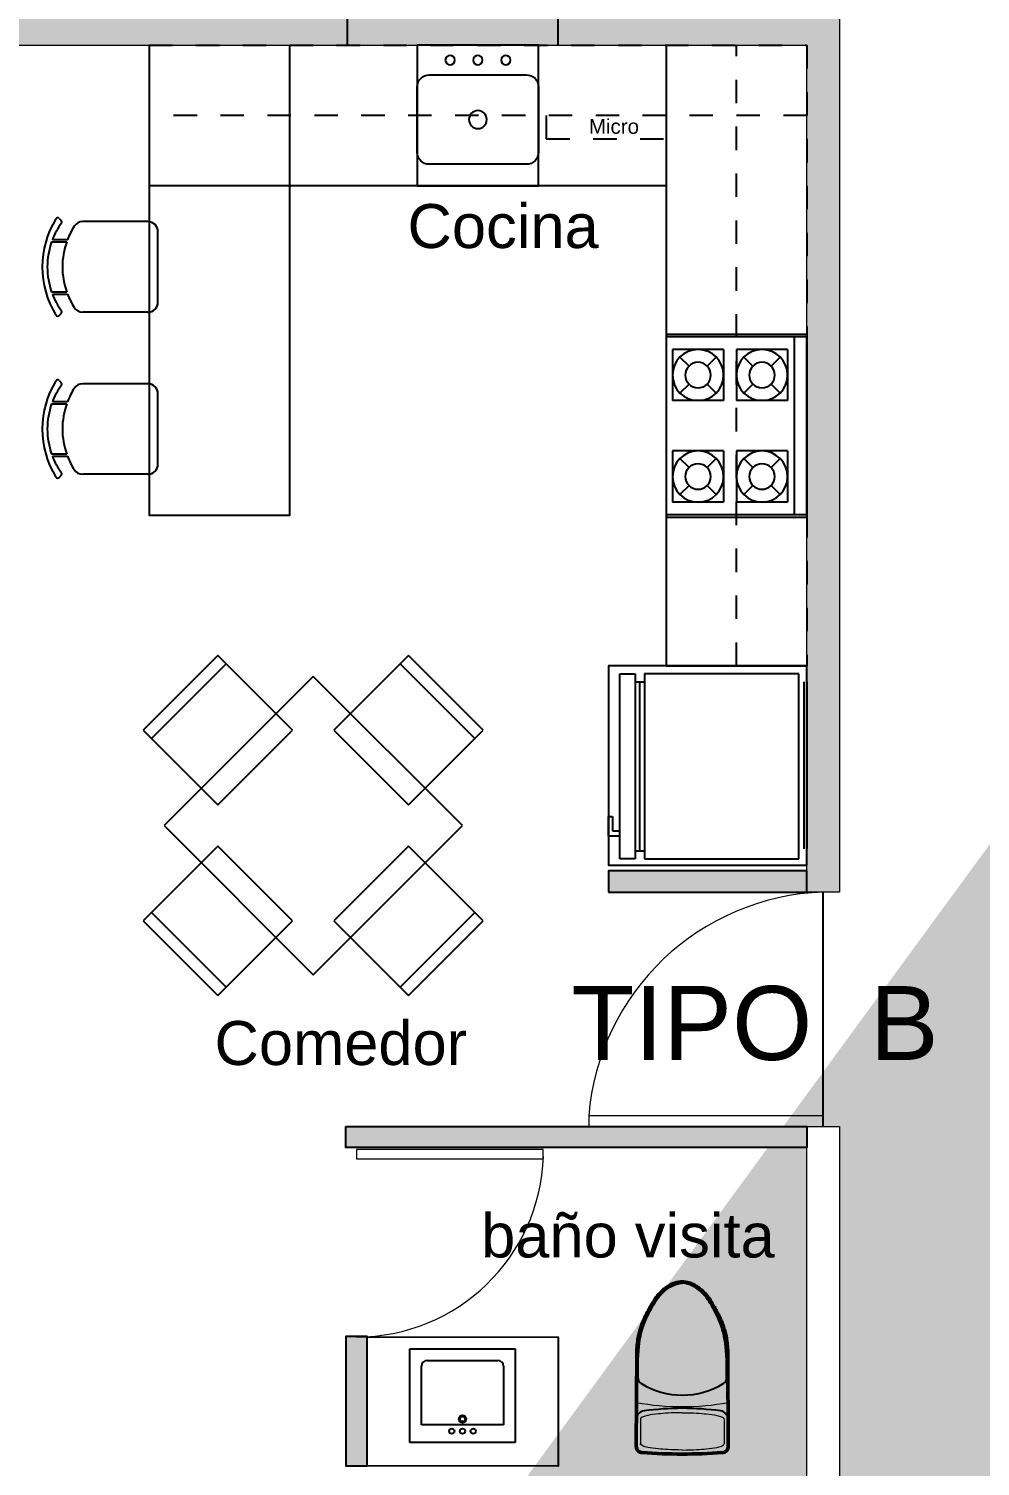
# Model space of a CAD drawing. Header units: metres. Extents: x -598 to 357, y -242 to 574.
# Drawn here: x -202.9 to -198.84, y 293.33 to 299.46 of the extents above; entities that cross this region are included whole.
import ezdxf

# ---------------------------------------------------------------- set-up
doc = ezdxf.new("R2010")
doc.units = ezdxf.units.M
doc.set_wipeout_variables(frame=1)
doc.linetypes.add('xref_Nivel TIPICO$0$HIDDEN2', pattern=[0.1875, 0.125, -0.0625])
for name, color, linetype, lineweight in [('A-DOOR', 1, 'Continuous', 18), ('Muro Mamspoteria', 5, 'Continuous', 9), ('P-SANR-FIXT', 251, 'Continuous', 18), ('xref_Nivel TIPICO$0$P-puerta', 1, 'Continuous', 18)]:
    doc.layers.add(name, color=color, linetype=linetype, lineweight=lineweight)
for name, color, linetype in [('APTOS_SPZ_MCH_N2 MUNI$0$Muebles', 1, 'Continuous'), ('Muebles fijos', 251, 'Continuous'), ('T-texto', 8, 'Continuous'), ('xref_Nivel TIPICO$0$C-cocinas', 1, 'Continuous'), ('xref_Nivel TIPICO$0$H-hatch mamposteria', 8, 'Continuous'), ('xref_Nivel TIPICO$0$H-hatch tablayeso', 9, 'Continuous'), ('xref_Nivel TIPICO$0$M-lavatrastos', 1, 'Continuous'), ('xref_Nivel TIPICO$0$M-muebles', 1, 'Continuous'), ('xref_Nivel TIPICO$0$M-muro tablayeso', 4, 'Continuous'), ('xref_Nivel TIPICO$0$M-refri', 1, 'Continuous')]:
    doc.layers.add(name, color=color, linetype=linetype)
doc.styles.get("Standard").update_dxf_attribs({"font": 'arial.ttf'})
doc.styles.add('xref_Nivel TIPICO$0$Standard', font='arial.ttf')

# ---------------------------------------------------------------- blocks, each defined once
blk = doc.blocks.new('*U332')
at = {"layer": 'xref_Nivel TIPICO$0$H-hatch tablayeso', "transparency": 33554559}
h = blk.add_hatch(color=256, dxfattribs=at)
h.dxf.hatch_style = 1
h.paths.add_polyline_path([(0, 90.9), (0, 0), (551.3, 0), (551.3, 90.9)])
at = {"layer": 'xref_Nivel TIPICO$0$M-muro tablayeso'}
blk.add_lwpolyline([(551.3, 0), (0, 0), (0, 90.9), (551.3, 90.9), (551.3, 0)], dxfattribs=at)
blk = doc.blocks.new('xref_Nivel TIPICO$0$P-90')
at = {"layer": 'Defpoints', "color": 8, "true_color": 0x808080}
blk.add_lwpolyline([(0, 0), (0.9, 0)], dxfattribs=at)
at = {"layer": 'xref_Nivel TIPICO$0$P-puerta'}
for p, q in [((0.0404, 0.9), (0, 0.9)), ((0, 0.9), (0, 0)), ((0.0404, 0), (0.0404, 0.9)), ((0, 0), (0.0404, 0))]:
    blk.add_line(p, q, dxfattribs=at)
at = {"layer": 'xref_Nivel TIPICO$0$P-puerta', "color": 8, "true_color": 0x808080}
blk.add_arc((-0.0344, -0.032), 0.935, 1.9599, 85.4069, dxfattribs=at)
blk = doc.blocks.new('Toilet_Oval_17859 - MO- Inodoro-439146-NIVEL TIPICO 5 - 7  - AMOBLADO')
at = {"layer": 'P-SANR-FIXT', "lineweight": 50}
for p, q in [((-0.196, 0.4633), (-0.194, 0.0621)), ((0.194, 0.0621), (0.196, 0.4633))]:
    blk.add_line(p, q, dxfattribs=at)
at = {"layer": 'P-SANR-FIXT'}
for p, q in [((-0.1786, 0.3447), (-0.1786, 0.4512)), ((0.1786, 0.3447), (0.1786, 0.4512))]:
    blk.add_line(p, q, dxfattribs=at)
at = {"layer": 'P-SANR-FIXT', "lineweight": 25}
for p, q in [((-0.1887, 0.1708), (-0.1884, 0.0926)), ((0.1887, 0.1708), (0.1884, 0.0926))]:
    blk.add_line(p, q, dxfattribs=at)
at = {"layer": 'P-SANR-FIXT', "lineweight": 50}
for centre, radius, start, end in [((0, -1.9235), 2.4182, 90, 94.04533), ((0, -1.9235), 2.4182, 85.95467, 90), ((-0.1706, 0.4633), 0.0254, 90, 180), ((0.1706, 0.4633), 0.0254, 360, 90)]:
    blk.add_arc(centre, radius, start, end, dxfattribs=at)
at = {"layer": 'P-SANR-FIXT', "lineweight": 25}
for centre, radius, start, end in [((-0.1579, 0.3484), 0.0381, 180, 262.10458), ((0, 1.487), 1.1875, 262.10458, 277.89542), ((0.1579, 0.3484), 0.0381, 277.89542, 0), ((-0.1626, 0.1709), 0.0261, 122.44973, 180.22557), ((0, -0.0901), 0.3336, 58.03037, 121.96963), ((0.1626, 0.1709), 0.0261, 359.77443, 57.55027)]:
    blk.add_arc(centre, radius, start, end, dxfattribs=at)
at = {"layer": 'P-SANR-FIXT'}
blk.add_arc((0, -0.8197), 1.112, 79.84792, 100.15208, dxfattribs=at)
for points in [[(0, 0.4774), (-0.0484, 0.4774), (-0.1037, 0.4729), (-0.1428, 0.4681), (-0.1653, 0.461), (-0.1744, 0.4578), (-0.1786, 0.4531), (-0.1786, 0.4512)], [(0, 0.4774), (0.0484, 0.4774), (0.1037, 0.4729), (0.1428, 0.4681), (0.1653, 0.461), (0.1744, 0.4578), (0.1786, 0.4531), (0.1786, 0.4512)], [(0, 0.3185), (-0.0484, 0.3185), (-0.1037, 0.323), (-0.1428, 0.3278), (-0.1653, 0.3349), (-0.1744, 0.3381), (-0.1786, 0.3428), (-0.1786, 0.3447)], [(0, 0.3185), (0.0484, 0.3185), (0.1037, 0.323), (0.1428, 0.3278), (0.1653, 0.3349), (0.1744, 0.3381), (0.1786, 0.3428), (0.1786, 0.3447)]]:
    blk.add_open_spline(points, degree=3, knots=[0, 0, 0, 0, 0.1566407, 0.2861825, 0.3655305, 0.4088071, 0.4283279, 0.4283279, 0.4283279, 0.4283279], dxfattribs=at)
at = {"layer": 'P-SANR-FIXT', "lineweight": 50}
for points, knots in [([(-0.194, 0.0621), (-0.1937, 0.0503), (-0.1924, 0.028), (-0.189, 0.0038), (-0.1855, -0.0137), (-0.1826, -0.0259), (-0.1794, -0.0373), (-0.176, -0.048), (-0.1724, -0.0579), (-0.1688, -0.0672), (-0.165, -0.0758), (-0.1613, -0.084), (-0.1576, -0.0916), (-0.1529, -0.1013), (-0.1473, -0.1124), (-0.141, -0.1244), (-0.133, -0.1391), (-0.1251, -0.152), (-0.117, -0.1643), (-0.1107, -0.1733), (-0.1038, -0.1821), (-0.0962, -0.1908), (-0.0878, -0.1992), (-0.0783, -0.2075), (-0.0677, -0.2156), (-0.0585, -0.2217), (-0.0519, -0.2254), (-0.0482, -0.2275), (-0.0454, -0.2289), (-0.0426, -0.2302), (-0.0399, -0.2315), (-0.0376, -0.2325), (-0.0356, -0.2332), (-0.0335, -0.2339), (-0.0309, -0.2348), (-0.0276, -0.2357), (-0.0241, -0.2366), (-0.0201, -0.2374), (-0.0156, -0.2381), (-0.0092, -0.2391), (-0.0038, -0.2397), (0, -0.24)], [0, 0, 0, 0, 0.041667, 0.083333, 0.104167, 0.125, 0.145833, 0.166667, 0.1875, 0.208333, 0.229167, 0.25, 0.270833, 0.291667, 0.333333, 0.375, 0.416667, 0.5, 0.541667, 0.583333, 0.625, 0.666667, 0.708333, 0.75, 0.791667, 0.833333, 0.854167, 0.864583, 0.875, 0.885417, 0.895833, 0.90625, 0.911458, 0.916667, 0.927083, 0.9375, 0.947917, 0.958333, 0.96875, 0.979167, 1, 1, 1, 1]), ([(0, -0.24), (0.0038, -0.2397), (0.0092, -0.2391), (0.0156, -0.2381), (0.0201, -0.2374), (0.0241, -0.2366), (0.0276, -0.2357), (0.0309, -0.2348), (0.0341, -0.2338), (0.0371, -0.2327), (0.0399, -0.2315), (0.0426, -0.2302), (0.0454, -0.2289), (0.0482, -0.2275), (0.0519, -0.2254), (0.0585, -0.2217), (0.0677, -0.2156), (0.0783, -0.2075), (0.0878, -0.1992), (0.0962, -0.1908), (0.1038, -0.1821), (0.1107, -0.1733), (0.117, -0.1643), (0.1251, -0.152), (0.133, -0.1391), (0.141, -0.1244), (0.1473, -0.1124), (0.1529, -0.1013), (0.1576, -0.0916), (0.1613, -0.084), (0.165, -0.0758), (0.1688, -0.0672), (0.1724, -0.0579), (0.176, -0.048), (0.1794, -0.0373), (0.1826, -0.0259), (0.1855, -0.0137), (0.189, 0.0038), (0.1924, 0.028), (0.1937, 0.0503), (0.194, 0.0621)], [0, 0, 0, 0, 0.020833, 0.03125, 0.041667, 0.052083, 0.0625, 0.072917, 0.083333, 0.09375, 0.104167, 0.114583, 0.125, 0.135417, 0.145833, 0.166667, 0.208333, 0.25, 0.291667, 0.333333, 0.375, 0.416667, 0.458333, 0.5, 0.583333, 0.625, 0.666667, 0.708333, 0.729167, 0.75, 0.770833, 0.791667, 0.8125, 0.833333, 0.854167, 0.875, 0.895833, 0.916667, 0.958333, 1, 1, 1, 1])]:
    blk.add_open_spline(points, degree=3, knots=knots, dxfattribs=at)
at = {"layer": 'P-SANR-FIXT', "lineweight": 25}
for points in [[(-0.1884, 0.0926), (-0.1844, 0.0317), (-0.1781, -0.0197), (-0.1546, -0.0809), (-0.1328, -0.1236), (-0.1143, -0.1557), (-0.0938, -0.1851), (-0.066, -0.2094), (-0.0504, -0.2203), (-0.0177, -0.234), (0, -0.2337)], [(0.1884, 0.0926), (0.1844, 0.0317), (0.1781, -0.0197), (0.1546, -0.0809), (0.1328, -0.1236), (0.1143, -0.1557), (0.0938, -0.1851), (0.066, -0.2094), (0.0504, -0.2203), (0.0177, -0.234), (0, -0.2337)]]:
    blk.add_open_spline(points, degree=3, knots=[0, 0, 0, 0, 0.19509, 0.375915, 0.540569, 0.672678, 0.792703, 0.893059, 0.993012, 1.071971, 1.071971, 1.071971, 1.071971], dxfattribs=at)
blk = doc.blocks.new('L3')
blk.add_wipeout([(24.5796, 24.0767), (25.0296, 24.0767), (25.0296, 23.6767), (24.5796, 23.6767)]).dxf.layer = 'Muebles fijos'
at = {"layer": 'Muebles fijos'}
for p, q in [((24.5796, 24.0767), (25.0296, 24.0767)), ((24.5796, 23.6767), (24.5796, 24.0767)), ((24.6546, 24.0767), (24.9546, 24.0767)), ((25.0296, 24.0767), (25.0296, 23.6767)), ((24.5796, 23.7517), (24.5796, 24.0017)), ((24.6296, 23.7517), (24.6296, 24.0017)), ((24.6296, 23.7517), (24.6296, 24.0017)), ((24.6546, 24.0267), (24.9546, 24.0267)), ((24.6546, 24.0267), (24.9546, 24.0267)), ((24.9796, 24.0017), (24.9796, 23.7517)), ((24.9796, 24.0017), (24.9796, 23.7517)), ((25.0296, 24.0017), (25.0296, 23.6767)), ((24.9796, 23.7517), (24.6296, 23.7517)), ((24.9796, 23.7517), (24.8832, 23.7517)), ((25.0296, 23.6767), (24.5796, 23.6767)), ((25.0296, 23.6767), (24.5796, 23.6767))]:
    blk.add_line(p, q, dxfattribs=at)
for centre, radius in [((24.8046, 23.7766), 0.0161), ((24.7588, 23.7245), 0.0111), ((24.8046, 23.7766), 0.0111), ((24.8046, 23.7245), 0.0111), ((24.8504, 23.7245), 0.0111)]:
    blk.add_circle(centre, radius, dxfattribs=at)
for centre, start, end in [((24.6546, 24.0017), 90, 180), ((24.6546, 24.0017), 90, 180), ((24.9546, 24.0017), 0, 90), ((24.9546, 24.0017), 0, 90)]:
    blk.add_arc(centre, 0.025, start, end, dxfattribs=at)
blk = doc.blocks.new('*U275')
at = {"layer": 'xref_Nivel TIPICO$0$H-hatch tablayeso', "transparency": 33554559}
h = blk.add_hatch(color=256, dxfattribs=at)
h.dxf.hatch_style = 1
h.paths.add_polyline_path([(0, 90), (0, 0), (845.3, 0), (845.3, 90)])
at = {"layer": 'xref_Nivel TIPICO$0$M-muro tablayeso'}
blk.add_lwpolyline([(845.3, 0), (0, 0), (0, 90), (845.3, 90), (845.3, 0)], dxfattribs=at)
blk = doc.blocks.new('Familia Puertas - P-7-13066183-AMUEBLADAS N8 _18_34')
at = {"layer": 'A-DOOR'}
for p, q in [((-0.4492, 1), (-0.5, 1)), ((-0.5, 1), (-0.5, 0)), ((-0.4492, 0), (-0.4492, 1)), ((-0.5, 0), (-0.4492, 0))]:
    blk.add_line(p, q, dxfattribs=at)
at = {"layer": 'A-DOOR', "color": 8, "true_color": 0x808080}
blk.add_arc((-0.4972, 0.0006), 1.0022, 359.96451, 87.98542, dxfattribs=at)
blk = doc.blocks.new('xref_Nivel TIPICO$0$MUKO02PL')
at = {"layer": 'xref_Nivel TIPICO$0$C-cocinas', "linetype": 'ByBlock'}
for p, q in [((0.38, 0), (-0.38, 0)), ((-0.38, 0), (-0.38, -0.6)), ((0.38, 0), (0.38, -0.6)), ((0.38, -0.0545), (-0.38, -0.0545)), ((-0.1073, -0.0818), (-0.3255, -0.0818)), ((-0.3255, -0.0818), (-0.3255, -0.3)), ((-0.2935, -0.1138), (-0.2549, -0.1523)), ((-0.1392, -0.1138), (-0.1778, -0.1523)), ((-0.1073, -0.0818), (-0.1073, -0.3)), ((0.1073, -0.0818), (0.1073, -0.3)), ((0.3255, -0.0818), (0.1073, -0.0818)), ((0.1392, -0.1138), (0.1778, -0.1523)), ((0.2935, -0.1138), (0.2549, -0.1523)), ((0.3255, -0.0818), (0.3255, -0.3)), ((-0.2549, -0.2295), (-0.2935, -0.268)), ((-0.1778, -0.2295), (-0.1392, -0.268)), ((0.1778, -0.2295), (0.1392, -0.268)), ((0.2549, -0.2295), (0.2935, -0.268)), ((-0.1073, -0.3), (-0.3255, -0.3)), ((0.3255, -0.3), (0.1073, -0.3)), ((-0.3255, -0.3545), (-0.3255, -0.5727)), ((-0.1073, -0.3545), (-0.3255, -0.3545)), ((-0.1073, -0.3545), (-0.1073, -0.5727)), ((0.1073, -0.3545), (0.1073, -0.5727)), ((0.3255, -0.3545), (0.1073, -0.3545)), ((0.3255, -0.3545), (0.3255, -0.5727)), ((-0.2935, -0.3865), (-0.2549, -0.4251)), ((-0.1392, -0.3865), (-0.1778, -0.4251)), ((0.1392, -0.3865), (0.1778, -0.4251)), ((0.2935, -0.3865), (0.2549, -0.4251)), ((-0.2549, -0.5022), (-0.2935, -0.5408)), ((-0.1778, -0.5022), (-0.1392, -0.5408)), ((0.1778, -0.5022), (0.1392, -0.5408)), ((0.2549, -0.5022), (0.2935, -0.5408)), ((0.38, -0.6), (-0.38, -0.6)), ((-0.1073, -0.5727), (-0.3255, -0.5727)), ((0.3255, -0.5727), (0.1073, -0.5727))]:
    blk.add_line(p, q, dxfattribs=at)
at = {"layer": 'xref_Nivel TIPICO$0$C-cocinas', "color": 8, "linetype": 'ByBlock'}
blk.add_lwpolyline([(-0.39, 0), (0.39, 0), (0.39, -0.6), (-0.39, -0.6)], close=True, dxfattribs=at)
at = {"layer": 'xref_Nivel TIPICO$0$C-cocinas', "linetype": 'ByBlock'}
for centre, radius in [((-0.2164, -0.1909), 0.1091), ((0.2164, -0.1909), 0.1091), ((-0.2164, -0.1909), 0.0545), ((0.2164, -0.1909), 0.0545), ((-0.2164, -0.4636), 0.1091), ((0.2164, -0.4636), 0.1091), ((-0.2164, -0.4636), 0.0545), ((0.2164, -0.4636), 0.0545)]:
    blk.add_circle(centre, radius, dxfattribs=at)
blk = doc.blocks.new('xref_Nivel TIPICO$0$P_REFRI')
at = {"layer": 'xref_Nivel TIPICO$0$M-refri'}
for p, q in [((-0.3562, 0), (0.3562, 0)), ((0.3985, -0.0343), (-0.3912, -0.0343)), ((-0.3912, -0.0343), (-0.3912, -0.6924)), ((-0.3562, -0.0132), (0.3562, -0.0132)), ((0.3985, -0.6924), (0.3985, -0.0343)), ((-0.3912, -0.6924), (0.3985, -0.6924)), ((-0.3912, -0.7319), (0.3985, -0.7319)), ((-0.3912, -0.7977), (-0.3912, -0.7319)), ((-0.3563, -0.7319), (-0.3563, -0.6924)), ((0.3636, -0.7121), (-0.3563, -0.7121)), ((0.3636, -0.7319), (0.3636, -0.6924)), ((0.3985, -0.7319), (0.3985, -0.7977)), ((0.3985, -0.7977), (-0.3912, -0.7977)), ((0.2177, -0.8453), (0.2177, -0.828)), ((0.2177, -0.828), (0.2795, -0.828)), ((0.3018, -0.8453), (0.2177, -0.8453)), ((0.2795, -0.828), (0.2795, -0.7977)), ((0.3018, -0.7977), (0.3018, -0.8453))]:
    blk.add_line(p, q, dxfattribs=at)
at = {"layer": 'xref_Nivel TIPICO$0$M-refri', "color": 8, "linetype": 'Continuous'}
blk.add_lwpolyline([(0.425, 0), (-0.425, 0), (-0.425, -0.8453), (0.425, -0.8453)], close=True, dxfattribs=at)
blk = doc.blocks.new('xref_Nivel TIPICO$0$SINK')
at = {"layer": 'xref_Nivel TIPICO$0$M-lavatrastos', "color": 8}
blk.add_lwpolyline([(-0.4518, 0), (0.0654, 0), (0.0654, -0.6), (-0.4518, -0.6)], close=True, dxfattribs=at)
at = {"layer": 'xref_Nivel TIPICO$0$M-lavatrastos'}
blk.add_lwpolyline([(0.0654, -0.1778, 0.414214), (0.0146, -0.127), (-0.401, -0.127, 0.414214), (-0.4518, -0.1778), (-0.4518, -0.4572, 0.414214), (-0.401, -0.508), (0.0146, -0.508, 0.414214), (0.0654, -0.4572)], format="xyb", close=True, dxfattribs=at)
for centre, radius in [((-0.3121, -0.0635), 0.0201), ((-0.1932, -0.0635), 0.0201), ((-0.0743, -0.0635), 0.0201), ((-0.1932, -0.3175), 0.0381)]:
    blk.add_circle(centre, radius, dxfattribs=at)
blk = doc.blocks.new('xref_Nivel TIPICO$0$mesa de 4')
at = {"layer": 'xref_Nivel TIPICO$0$M-muebles'}
for p, q in [((-0.2344, 0.7015), (-0.5526, 0.3833)), ((0.0838, 0.3833), (-0.2344, 0.7015)), ((0.5788, 0.7015), (0.2606, 0.3833)), ((0.897, 0.3833), (0.5788, 0.7015)), ((-0.199, 0.6661), (-0.5172, 0.3479)), ((0.8616, 0.3479), (0.5434, 0.6661)), ((0.1722, 0.6131), (-0.4642, -0.0233)), ((0.8086, -0.0233), (0.1722, 0.6131)), ((-0.5526, 0.3833), (-0.2344, 0.0651)), ((-0.2344, 0.0651), (0.0838, 0.3833)), ((0.2606, 0.3833), (0.5788, 0.0651)), ((0.5788, 0.0651), (0.897, 0.3833)), ((-0.4642, -0.0233), (0.1722, -0.6597)), ((0.1722, -0.6597), (0.8086, -0.0233)), ((-0.2344, -0.1117), (-0.5526, -0.4299)), ((0.0838, -0.4299), (-0.2344, -0.1117)), ((0.5788, -0.1117), (0.2606, -0.4299)), ((0.897, -0.4299), (0.5788, -0.1117)), ((-0.199, -0.7127), (-0.5172, -0.3945)), ((0.8616, -0.3945), (0.5434, -0.7127)), ((-0.5526, -0.4299), (-0.2344, -0.7481)), ((-0.2344, -0.7481), (0.0838, -0.4299)), ((0.2606, -0.4299), (0.5788, -0.7481)), ((0.5788, -0.7481), (0.897, -0.4299))]:
    blk.add_line(p, q, dxfattribs=at)
blk = doc.blocks.new('*U331')
at = {"layer": 'xref_Nivel TIPICO$0$H-hatch tablayeso', "transparency": 33554559}
h = blk.add_hatch(color=256, dxfattribs=at)
h.dxf.hatch_style = 1
h.paths.add_polyline_path([(0, 90), (0, 0), (1965.4, 0), (1965.4, 90)])
at = {"layer": 'xref_Nivel TIPICO$0$M-muro tablayeso'}
blk.add_lwpolyline([(1965.4, 0), (0, 0), (0, 90), (1965.4, 90), (1965.4, 0)], dxfattribs=at)
blk = doc.blocks.new('APTOS_SPZ_MCH_N2 MUNI$0$SILLA-01')
at = {"layer": 'APTOS_SPZ_MCH_N2 MUNI$0$Muebles'}
for p, q in [((-0.1158, -0.043), (-0.1158, -0.1074)), ((-0.1072, -0.1042), (-0.1072, -0.0398)), ((0.1072, -0.0398), (0.1072, -0.1042)), ((0.1158, -0.1074), (0.1158, -0.043)), ((-0.2069, -0.0719), (-0.1982, -0.0806)), ((0.2069, -0.0719), (0.1982, -0.0806)), ((-0.193, -0.4504), (-0.193, -0.1726)), ((0.193, -0.4504), (0.193, -0.1726)), ((-0.1501, -0.4933), (0.1501, -0.4933))]:
    blk.add_line(p, q, dxfattribs=at)
for centre, radius, start, end in [((0, -0.3896), 0.3896, 58.18791, 121.81209), ((-0.2009, -0.0658), 0.00858, 121.81209, 225), ((0, -0.3432), 0.3217, 111.1002, 125.57699), ((0, -0.3432), 0.3217, 70.52878, 109.47122), ((0, -0.3432), 0.3217, 54.42301, 68.8998), ((0.2009, -0.0658), 0.00858, 315, 58.18791), ((-0.1922, -0.0745), 0.00858, 225, 305.57699), ((0, -0.4075), 0.3217, 111.1002, 122.57897), ((0, -0.4075), 0.3217, 70.52878, 109.47122), ((0, -0.4075), 0.3217, 57.42103, 68.8998), ((0.1922, -0.0745), 0.00858, 234.42301, 315), ((-0.1501, -0.1726), 0.0429, 122.57897, 180), ((0.1501, -0.1726), 0.0429, 0, 57.42103), ((-0.1501, -0.4504), 0.0429, 180, 270), ((0.1501, -0.4504), 0.0429, 270, 0)]:
    blk.add_arc(centre, radius, start, end, dxfattribs=at)

msp = doc.modelspace()

# ---------------------------------------------------------------- hatches: boundary and pattern name
at = {"true_color": 0x939598}
h = msp.add_hatch(color=252, dxfattribs=at)
h.dxf.hatch_style = 1
h.paths.add_polyline_path([(-200.6387, 300.2882), (-201.5387, 300.2882), (-201.5387, 299.3882), (-200.6387, 299.3882)])
at = {"layer": 'xref_Nivel TIPICO$0$H-hatch mamposteria', "transparency": 33554585}
h = msp.add_hatch(color=256, dxfattribs=at)
h.dxf.hatch_style = 1
h.paths.add_polyline_path([(-193.8209, 300.2671), (-193.6809, 300.2671), (-193.6809, 301.9532), (-193.8209, 301.9532)], flags=17)
h.paths.add_polyline_path([(-192.6785, 304.9192), (-192.6788, 307.7882), (-192.8188, 307.7882), (-192.8185, 304.9192)], flags=17)
h.paths.add_polyline_path([(-196.4356, 277.4537), (-196.4356, 277.3137), (-194.2387, 277.3137), (-194.2387, 277.4537)])
h.paths.add_polyline_path([(-193.7788, 291.8773), (-193.7788, 291.6773), (-194.0782, 291.6764), (-194.0782, 291.7068), (-194.0982, 291.7076), (-194.0603, 291.8764)], flags=17)
h.paths.add_polyline_path([(-201.5387, 299.3882), (-201.5387, 299.5282), (-206.5387, 299.5282), (-206.5387, 299.3882)], flags=17)
h.paths.add_polyline_path([(-200.6387, 299.5282), (-200.6387, 299.3882), (-199.5787, 299.3882), (-199.5787, 295.7759), (-199.4387, 295.7759), (-199.4387, 300.2882), (-199.5787, 300.2882), (-199.5787, 299.5282)], flags=17)
h.paths.add_polyline_path([(-207.2787, 303.289), (-207.1387, 303.289), (-207.1387, 302.6038), (-207.2787, 302.6038)])
h.paths.add_polyline_path([(-207.1387, 303.889), (-207.2787, 303.889), (-207.2787, 308.8282), (-206.5387, 308.8282), (-206.5387, 308.6882), (-207.1387, 308.6882)])
h.paths.add_polyline_path([(-198.4448, 308.2982), (-198.4448, 308.4382), (-193.8788, 308.4382), (-193.8788, 308.2982)], flags=17)
h.paths.add_polyline_path([(-204.1337, 308.6882), (-204.1337, 308.8282), (-203.6587, 308.8282), (-203.6587, 308.6882)])
h.paths.add_polyline_path([(-207.2787, 300.2882), (-207.1387, 300.2882), (-207.1387, 299.3882), (-207.2787, 299.3882)])
h.paths.add_polyline_path([(-207.1387, 285.3896), (-207.2787, 285.3896), (-207.2787, 286.9226), (-206.0637, 286.9226), (-206.0637, 286.7826), (-207.1387, 286.7826)])
h.paths.add_polyline_path([(-207.1387, 280.3359), (-207.2787, 280.3359), (-207.2787, 282.4896), (-207.1387, 282.4896)])
h.paths.add_polyline_path([(-192.6834, 284.5896), (-192.8191, 284.5896), (-192.8191, 282.9377), (-192.6825, 282.9377)], flags=17)
h.paths.add_polyline_path([(-201.5387, 279.1221), (-201.6787, 279.1221), (-201.6787, 278.0136), (-203.0387, 278.0136), (-203.0387, 277.8736), (-201.6787, 277.8736), (-201.6787, 276.4656), (-201.1587, 276.4656), (-201.1587, 276.6056), (-201.5387, 276.6056)])
h.paths.add_polyline_path([(-197.1472, 288.8482), (-197.1472, 288.7082), (-199.4387, 288.7082), (-199.4387, 276.4656), (-199.9587, 276.4656), (-199.9587, 276.6056), (-199.5787, 276.6056), (-199.5787, 288.8482)])
h.paths.add_polyline_path([(-206.5387, 278.0136), (-206.5387, 277.8736), (-207.2787, 277.8736), (-207.2787, 279.3359), (-207.1387, 279.3359), (-207.1387, 278.0136)])
h.paths.add_polyline_path([(-207.2787, 284.3896), (-207.2777, 283.4896), (-207.1377, 283.4896), (-207.1387, 284.3896)])
h.paths.add_polyline_path([(-207.1387, 293.8296), (-207.2787, 293.8296), (-207.2787, 292.6773), (-207.1387, 292.6773)], flags=17)
h.paths.add_polyline_path([(-207.2787, 296.3626), (-205.745, 296.3626), (-205.745, 296.2226), (-207.1387, 296.2226), (-207.1377, 294.8296), (-207.2777, 294.8296)])
edge = h.paths.add_edge_path()
edge.add_line((-192.6783, 304.3442), (-192.8188, 304.3442))
edge.add_line((-192.8188, 304.3442), (-192.8188, 303.9932))
edge.add_line((-192.8188, 303.9932), (-194.4817, 303.9932))
edge.add_line((-194.4817, 303.9932), (-194.4817, 303.8532))
edge.add_line((-194.4817, 303.8532), (-192.6788, 303.8532))
edge.add_line((-192.6788, 303.8532), (-192.6788, 304.3442))
edge.add_line((-207.2777, 284.3896), (-207.1377, 284.3896))
edge.add_line((-192.6788, 290.9773), (-192.6788, 289.2277))
edge.add_line((-192.6788, 289.2277), (-195.489, 289.2277))
edge.add_line((-197.6472, 289.8482), (-197.7872, 289.8482))
edge.add_line((-198.4448, 308.3002), (-198.4448, 308.4402))
edge.add_line((-193.4387, 277.3137), (-193.4387, 277.4537))
edge.add_line((-192.8191, 280.6668), (-192.6811, 280.6668))
edge.add_line((-192.8191, 281.2668), (-192.6815, 281.2668))
edge.add_line((-194.8918, 293.7277), (-195.489, 293.7277))
edge.add_line((-195.489, 293.7277), (-195.489, 296.0877))
edge.add_line((-195.489, 296.0877), (-197.7872, 296.0877))
edge.add_line((-197.7872, 296.0877), (-197.7872, 296.3277))
edge.add_line((-195.0642, 291.6773), (-195.0642, 291.7076))
edge.add_line((-195.0642, 291.7076), (-195.0462, 291.7076))
edge.add_line((-195.0462, 291.7076), (-195.0823, 291.8773))
edge.add_line((-193.8128, 293.9277), (-192.8864, 293.9277))
edge.add_line((-192.8864, 293.9277), (-192.8864, 296.0277))
edge.add_line((-192.8864, 296.0277), (-195.289, 296.0277))
edge.add_line((-195.289, 296.0277), (-195.289, 293.9277))
edge.add_line((-195.289, 293.9277), (-194.8737, 293.9277))
edge.add_line((-197.7872, 296.3277), (-197.6472, 296.3277))
edge.add_line((-197.6472, 296.3277), (-197.6472, 296.2277))
edge.add_line((-197.6472, 296.2277), (-192.6788, 296.2277))
edge.add_line((-192.6788, 296.2277), (-192.6788, 293.7277))
edge.add_line((-192.6788, 293.7277), (-193.795, 293.7277))
edge.add_line((-193.4387, 277.3137), (-193.4387, 277.4537))
edge.add_line((-193.4387, 277.4537), (-192.8191, 277.4537))
edge.add_line((-192.8191, 277.4537), (-192.8191, 280.6668))
edge.add_line((-192.6811, 280.6668), (-192.6791, 277.3137))
edge.add_line((-192.682, 281.2668), (-192.682, 282.1377))
edge.add_line((-192.682, 282.1377), (-192.8191, 282.1377))
edge.add_line((-192.6791, 277.3137), (-193.4387, 277.3137))
edge.add_line((-192.8191, 282.1377), (-192.8191, 281.2668))
edge.add_line((-192.6864, 290.9773), (-192.8864, 290.9773))
edge.add_line((-197.6472, 289.8482), (-197.6472, 291.1205))
edge.add_line((-197.6472, 291.1205), (-195.489, 291.1205))
edge.add_line((-195.489, 291.1205), (-195.489, 289.2277))
edge.add_line((-195.489, 291.2605), (-197.7872, 291.2605))
edge.add_line((-197.7872, 291.2605), (-197.7872, 289.8482))
edge.add_line((-195.0823, 291.8773), (-195.489, 291.8773))
edge.add_line((-195.489, 291.8773), (-195.489, 291.2605))
edge.add_line((-195.289, 291.6773), (-195.0642, 291.6773))
edge.add_line((-192.8864, 290.9773), (-192.8864, 289.4277))
edge.add_line((-192.8864, 289.4277), (-195.289, 289.4277))
edge.add_line((-195.289, 289.4277), (-195.289, 291.6773))
h.paths.add_polyline_path([(-202.5387, 308.6882), (-202.5387, 308.8282), (-203.0587, 308.8282), (-203.0587, 308.6882)])
h.paths.add_polyline_path([(-201.5387, 308.8282), (-201.5387, 308.6882), (-199.5787, 308.6882), (-199.5787, 301.2882), (-199.4387, 301.2882), (-199.4387, 308.2982), (-199.0448, 308.2982), (-199.0448, 308.4382), (-199.4387, 308.4382), (-199.4387, 308.8282)])
h.paths.add_polyline_path([(-207.2775, 290.9773), (-207.1376, 290.9773), (-207.1364, 291.8773), (-207.2764, 291.8773)], flags=17)
h.paths.add_polyline_path([(-207.2785, 290.0882), (-199.5787, 290.0882), (-199.5787, 294.7759), (-199.4387, 294.7759), (-199.4387, 289.8482), (-199.5787, 289.8482), (-199.5787, 289.9482), (-207.2787, 289.9482)])
h.paths.add_polyline_path([(-197.7872, 301.4282), (-198.3387, 301.4282), (-198.3387, 301.2882), (-197.7872, 301.2882), (-197.7872, 297.3277), (-197.6472, 297.3277), (-197.6472, 300.9846), (-194.7209, 300.9846), (-194.7209, 301.1246), (-197.6472, 301.1246), (-197.6472, 305.2952), (-196.8109, 305.2952), (-196.8109, 305.4352), (-198.3387, 305.4352), (-198.3387, 305.2952), (-197.7872, 305.2952)], flags=17)

# ---------------------------------------------------------------- linework, layer by layer
at = {"color": 252, "true_color": 0x939598}
for points in [[(-199.4387, 300.2882), (-201.5387, 300.2882), (-201.5387, 299.3882)], [(-200.6387, 299.3882), (-200.6387, 300.2882)]]:
    msp.add_lwpolyline(points, dxfattribs=at)
at = {"layer": 'Muro Mamspoteria'}
for p, q in [((-199.4387, 300.2882), (-199.4387, 295.7759)), ((-199.5787, 295.7759), (-199.5787, 299.3882)), ((-199.5787, 290.0882), (-199.5787, 294.7759))]:
    msp.add_line(p, q, dxfattribs=at)
at = {"layer": 'Muro Mamspoteria', "lineweight": 0}
msp.add_line((-206.5387, 299.3882), (-199.5787, 299.3882), dxfattribs=at)
at = {"layer": 'Muro Mamspoteria'}
for points in [[(-199.4387, 295.7759), (-199.5787, 295.7759)], [(-199.5787, 294.7759), (-199.4387, 294.7759)], [(-199.4387, 294.7759), (-199.4387, 289.8482)]]:
    msp.add_lwpolyline(points, dxfattribs=at)
at = {"layer": 'xref_Nivel TIPICO$0$C-cocinas'}
for points in [[(-202.3837, 299.3882), (-202.3837, 297.383), (-201.7837, 297.383), (-201.7837, 299.3882)], [(-200.1787, 299.3882), (-200.1787, 296.7409), (-199.5787, 296.7409)], [(-200.1787, 298.7882), (-202.3837, 298.7882)]]:
    msp.add_lwpolyline(points, dxfattribs=at)
at = {"layer": 'xref_Nivel TIPICO$0$C-cocinas', "linetype": 'xref_Nivel TIPICO$0$HIDDEN2', "ltscale": 0.5}
for points in [[(-202.3837, 299.3882), (-199.5787, 299.3882)], [(-199.8787, 296.7409), (-199.8787, 299.3882)], [(-199.5787, 299.3882), (-199.5787, 296.7409)], [(-199.5787, 299.0882), (-202.3837, 299.0882)], [(-200.6894, 299.0882), (-200.6894, 298.9882), (-200.1787, 298.9882)]]:
    msp.add_lwpolyline(points, dxfattribs=at)

# ---------------------------------------------------------------- block references
at = {"layer": 'APTOS_SPZ_MCH_N2 MUNI$0$Muebles', "rotation": 89.99999999999999}
for p in [(-202.8389, 298.4424), (-202.8389, 297.751)]:
    msp.add_blockref('APTOS_SPZ_MCH_N2 MUNI$0$SILLA-01', p, dxfattribs=at)
at = {"layer": 'Muro Mamspoteria', "lineweight": 0, "xscale": 0.7960678973457521, "yscale": 0.7960678973457521, "zscale": 0.7960678973457521, "rotation": 270}
msp.add_blockref('Familia Puertas - P-7-13066183-AMUEBLADAS N8 _18_34', (-201.4991, 294.2801), dxfattribs=at)
at = {"layer": 'P-SANR-FIXT', "rotation": 180}
msp.add_blockref('Toilet_Oval_17859 - MO- Inodoro-439146-NIVEL TIPICO 5 - 7  - AMOBLADO', (-200.1096, 293.8734), dxfattribs=at)
at = {"layer": 'xref_Nivel TIPICO$0$C-cocinas', "xscale": -1, "rotation": 270}
msp.add_blockref('xref_Nivel TIPICO$0$MUKO02PL', (-199.5787, 297.7646), dxfattribs=at)
at = {"layer": 'xref_Nivel TIPICO$0$M-lavatrastos', "xscale": -1}
msp.add_blockref('xref_Nivel TIPICO$0$SINK', (-201.1744, 299.3882), dxfattribs=at)
at = {"layer": 'xref_Nivel TIPICO$0$M-muebles'}
msp.add_blockref('xref_Nivel TIPICO$0$mesa de 4', (-201.8555, 296.0829), dxfattribs=at)
at = {"layer": 'xref_Nivel TIPICO$0$M-muro tablayeso', "xscale": -0.001, "yscale": 0.001, "zscale": 0.001}
msp.add_blockref('*U275', (-199.5787, 295.7759), dxfattribs=at)
at = {"layer": 'xref_Nivel TIPICO$0$M-muro tablayeso', "yscale": 0.001, "zscale": 0.001}
for name, p, xscale, rotation in [('*U331', (-199.5787, 294.7759), 0.001, 180), ('*U332', (-201.4532, 293.8795), -0.001, 90)]:
    msp.add_blockref(name, p, dxfattribs=dict(at, xscale=xscale, rotation=rotation))
at = {"layer": 'xref_Nivel TIPICO$0$M-refri', "rotation": 270}
msp.add_blockref('xref_Nivel TIPICO$0$P_REFRI', (-199.5787, 296.3159), dxfattribs=at)
at = {"layer": 'xref_Nivel TIPICO$0$P-puerta', "xscale": 1.111111111111104, "yscale": 1.111111111111104, "zscale": 1.111111111111104, "rotation": 90.00000000000001}
msp.add_blockref('xref_Nivel TIPICO$0$P-90', (-199.5087, 294.7759), dxfattribs=at)

# ---------------------------------------------------------------- texts
at = {"layer": 'T-texto'}
for s, width, insert, char_height, attachment_point in [('Cocina', 0.126065, (-201.2813, 298.7104), 0.1875, 1), ('TIPO  B', 1.956406, (-200.5829, 295.0552), 0.31534, 7), ('Comedor', 0.126065, (-202.1042, 295.0356), 0.1875, 7), ('baño visita', 1.852233, (-200.9675, 294.4048), 0.1875, 1)]:
    msp.add_mtext_dynamic_manual_height_columns(s, width=width, gutter_width=0.9375, heights=[0], dxfattribs=dict(at, insert=insert, char_height=char_height, attachment_point=attachment_point))
at = {"layer": 'xref_Nivel TIPICO$0$C-cocinas', "linetype": 'xref_Nivel TIPICO$0$HIDDEN2', "ltscale": 0.5, "insert": (-200.5078, 299.0726), "char_height": 0.0625, "attachment_point": 1, "style": 'xref_Nivel TIPICO$0$Standard'}
msp.add_mtext_dynamic_manual_height_columns('Micro', width=0.004393, gutter_width=0.3125, heights=[0], dxfattribs=at)

# ---------------------------------------------------------------- next in the draw order: block references
at = {"layer": 'Muebles fijos'}
msp.add_blockref('L3', (-225.8515, 269.7515), dxfattribs=at)

# ---------------------------------------------------------------- next in the draw order: linework, layer by layer
msp.add_lwpolyline([(-201.4541, 293.3282), (-201.4541, 293.8782), (-200.6396, 293.8773), (-200.6396, 293.3273), (-201.4541, 293.3282)], dxfattribs=at)

doc.saveas('drawing.dxf')
